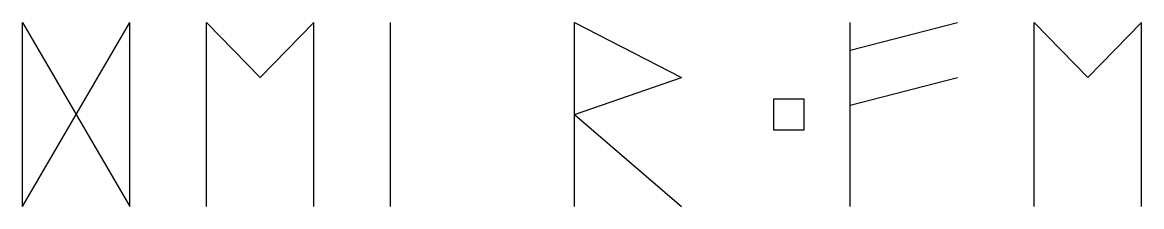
# Model space of a CAD drawing. Header units: millimetres. Extents: x -19 to 17.5, y -3 to 3.
import ezdxf

# ---------------------------------------------------------------- set-up
doc = ezdxf.new("R2010")
doc.units = ezdxf.units.MM

msp = doc.modelspace()

# ---------------------------------------------------------------- linework, layer by layer
for points in [[(-19, -3), (-19, 3)], [(-19, -3), (-15.5, 3)], [(-19, 3), (-15.5, -3)], [(-15.5, -3), (-15.5, 3)], [(-13, -3), (-13, 3)], [(-13, 3), (-11.25, 1.2), (-9.5, 3)], [(-9.5, -3), (-9.5, 3)], [(-7, -3), (-7, 3)], [(-1, -3), (-1, 3)], [(-1, 3), (2.5, 1.2)], [(8, -3), (8, 3)], [(8, 2.1), (11.5, 3)], [(14, -3), (14, 3)], [(14, 3), (15.75, 1.2), (17.5, 3)], [(17.5, -3), (17.5, 3)], [(-1, 0), (2.5, 1.2)], [(8, 0.3), (11.5, 1.2)], [(-1, 0), (2.5, -3)]]:
    msp.add_lwpolyline(points)
msp.add_lwpolyline([(5.5, -0.5), (6.5, -0.5), (6.5, 0.5), (5.5, 0.5)], close=True)

doc.saveas('drawing.dxf')
